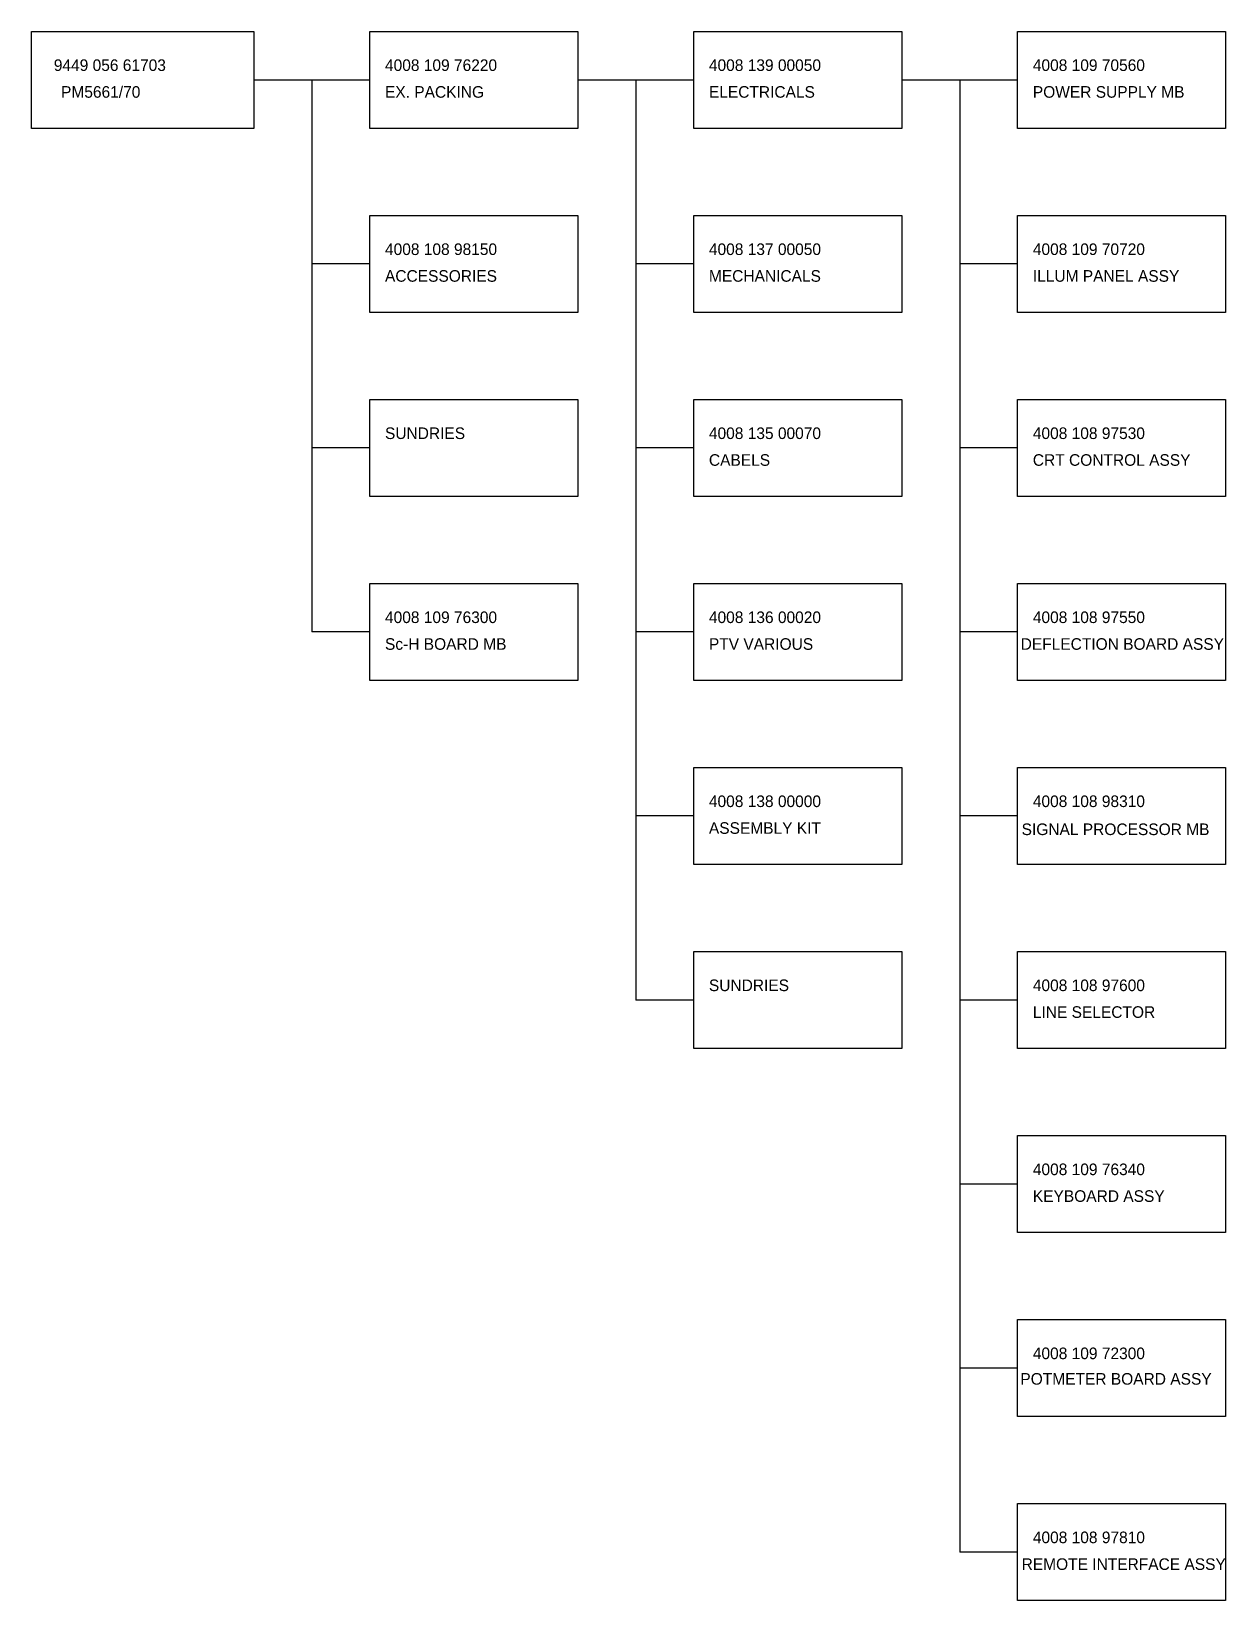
# Model space of a CAD drawing. Header units: millimetres. Extents: x 44 to 456, y -122 to 419.
import ezdxf

# ---------------------------------------------------------------- set-up
doc = ezdxf.new("R2010")
doc.units = ezdxf.units.MM
doc.styles.add('Arial', font='ARIM___0.TTF')

msp = doc.modelspace()

# ---------------------------------------------------------------- linework, layer by layer
for p, q in [((120.71, 401.94), (160.71, 401.94)), ((140.71, 401.94), (140.71, 211.55)), ((232.45, 401.94), (272.45, 401.94)), ((252.45, 401.94), (252.45, 84.63)), ((344.19, 401.94), (384.19, 401.94)), ((364.19, 401.94), (364.19, -105.76)), ((160.71, 338.48), (140.71, 338.48)), ((272.45, 338.48), (252.45, 338.48)), ((384.19, 338.48), (364.19, 338.48)), ((160.71, 275.01), (140.71, 275.01)), ((272.45, 275.01), (252.45, 275.01)), ((384.19, 275.01), (364.19, 275.01)), ((160.71, 211.55), (140.71, 211.55)), ((272.45, 211.55), (252.45, 211.55)), ((384.19, 211.55), (364.19, 211.55)), ((272.45, 148.09), (252.45, 148.09)), ((384.19, 148.09), (364.19, 148.09)), ((272.45, 84.63), (252.45, 84.63)), ((384.19, 84.63), (364.19, 84.63)), ((384.19, 21.17), (364.19, 21.17)), ((384.19, -42.3), (364.19, -42.3)), ((384.19, -105.76), (364.19, -105.76))]:
    msp.add_line(p, q)
for points in [[(43.97, 418.67), (120.71, 418.67), (120.71, 385.21), (43.97, 385.21)], [(160.71, 418.67), (232.45, 418.67), (232.45, 385.21), (160.71, 385.21)], [(272.45, 418.67), (344.19, 418.67), (344.19, 385.21), (272.45, 385.21)], [(384.19, 418.67), (455.93, 418.67), (455.93, 385.21), (384.19, 385.21)], [(160.71, 355.21), (232.45, 355.21), (232.45, 321.74), (160.71, 321.74)], [(272.45, 355.21), (344.19, 355.21), (344.19, 321.74), (272.45, 321.74)], [(384.19, 355.21), (455.93, 355.21), (455.93, 321.74), (384.19, 321.74)], [(160.71, 291.74), (232.45, 291.74), (232.45, 258.28), (160.71, 258.28)], [(272.45, 291.74), (344.19, 291.74), (344.19, 258.28), (272.45, 258.28)], [(384.19, 291.74), (455.93, 291.74), (455.93, 258.28), (384.19, 258.28)], [(160.71, 228.28), (232.45, 228.28), (232.45, 194.82), (160.71, 194.82)], [(272.45, 228.28), (344.19, 228.28), (344.19, 194.82), (272.45, 194.82)], [(384.19, 228.28), (455.93, 228.28), (455.93, 194.82), (384.19, 194.82)], [(272.45, 164.82), (344.19, 164.82), (344.19, 131.36), (272.45, 131.36)], [(384.19, 164.82), (455.93, 164.82), (455.93, 131.36), (384.19, 131.36)], [(272.45, 101.36), (344.19, 101.36), (344.19, 67.9), (272.45, 67.9)], [(384.19, 101.36), (455.93, 101.36), (455.93, 67.9), (384.19, 67.9)], [(384.19, 37.9), (455.93, 37.9), (455.93, 4.43), (384.19, 4.43)], [(384.19, -25.57), (455.93, -25.57), (455.93, -59.03), (384.19, -59.03)], [(384.19, -89.03), (455.93, -89.03), (455.93, -122.49), (384.19, -122.49)]]:
    msp.add_lwpolyline(points, close=True)

# ---------------------------------------------------------------- texts
at = {"char_height": 4, "width": 116.8832, "attachment_point": 1, "style": 'Arial'}
for s, insert in [('9449 056 61703', (51.71, 409.02)), ('4008 109 76220', (165.95, 409.02)), ('4008 139 00050', (277.69, 409.02)), ('4008 109 70560', (389.43, 409.02)), ('PM5661/70', (54.21, 399.79)), ('EX. PACKING', (165.95, 399.79)), ('ELECTRICALS', (277.69, 399.79)), ('POWER SUPPLY MB', (389.43, 399.79)), ('4008 108 98150', (165.95, 345.55)), ('4008 137 00050', (277.69, 345.55)), ('4008 109 70720', (389.43, 345.55)), ('ACCESSORIES', (165.95, 336.33)), ('MECHANICALS', (277.69, 336.33)), ('ILLUM PANEL ASSY', (389.43, 336.33)), ('SUNDRIES', (165.95, 282.09)), ('4008 135 00070', (277.69, 282.09)), ('4008 108 97530', (389.43, 282.09)), ('CABELS', (277.69, 272.86)), ('CRT CONTROL ASSY', (389.43, 272.86)), ('4008 109 76300', (165.95, 218.63)), ('4008 136 00020', (277.69, 218.63)), ('4008 108 97550', (389.43, 218.63)), ('Sc-H BOARD MB', (165.95, 209.4)), ('PTV VARIOUS', (277.69, 209.4)), ('DEFLECTION BOARD ASSY', (385.23, 209.4)), ('4008 138 00000', (277.69, 155.17)), ('4008 108 98310', (389.43, 155.17)), ('ASSEMBLY KIT', (277.69, 145.94)), ('SIGNAL PROCESSOR MB', (385.56, 145.51)), ('SUNDRIES', (277.69, 91.7)), ('4008 108 97600', (389.43, 91.7)), ('LINE SELECTOR', (389.43, 82.48)), ('4008 109 76340', (389.43, 28.24)), ('KEYBOARD ASSY', (389.43, 19.02)), ('4008 109 72300', (389.43, -35.22)), ('POTMETER BOARD ASSY', (385.13, -44.02)), ('4008 108 97810', (389.43, -98.68)), ('REMOTE INTERFACE ASSY', (385.56, -107.91))]:
    msp.add_mtext(s, dxfattribs=dict(at, insert=insert))

doc.saveas('drawing.dxf')
